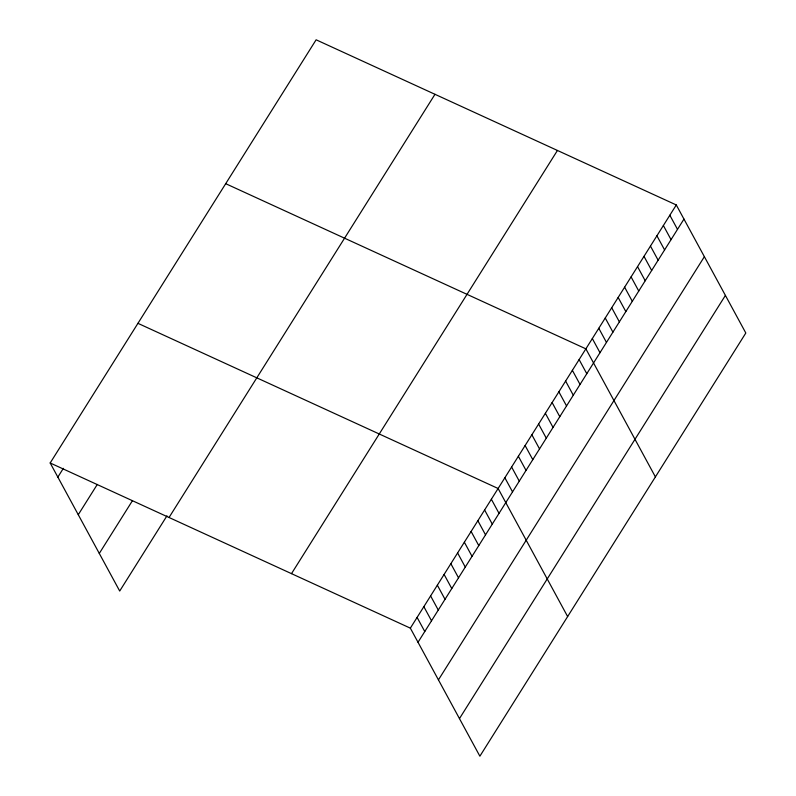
<?xml version="1.0" encoding="UTF-8"?>
<svg xmlns="http://www.w3.org/2000/svg" width="796" height="796" viewBox="0 0 796 796"><rect width="100%" height="100%" fill="white"/><g stroke="black" fill="none" stroke-linecap="round" stroke-linejoin="round"><path stroke-width="1.19" d="M50.178 462.983L316.121 39.8L676.292 204.96L745.822 333.017L479.879 756.2L410.348 628.153L50.178 462.983L119.708 591.04L166.961 515.838M57.849 477.112L63.372 468.327M78.267 514.704L97.291 484.436M99.291 553.439L132.434 500.704M169.041 517.49L434.984 94.306M291.495 573.647L557.439 150.464M410.348 628.153L676.292 204.96M418.019 642.273L683.963 219.089M438.437 679.874L704.38 256.68M459.461 718.609L725.405 295.415M225.706 183.687L585.876 348.847L655.397 476.894M137.947 323.335L498.117 488.495L567.638 616.552M669.834 215.238L677.505 229.367M663.376 225.517L671.048 239.646M656.919 235.795L664.59 249.924M650.461 246.073L658.133 260.202M644.004 256.352L651.675 270.481M637.546 266.63L645.208 280.749M631.089 276.909L638.75 291.028M624.621 287.187L632.293 301.306M618.164 297.465L625.835 311.584M611.706 307.734L619.378 321.863M605.249 318.012L612.92 332.141M598.791 328.29L606.462 342.419M592.333 338.569L600.005 352.698M579.12 359.593L586.791 373.712M572.374 370.329L580.045 384.458M565.618 381.075L573.289 395.204M558.872 391.821L566.543 405.94M552.116 402.557L559.787 416.686M545.369 413.303L553.041 427.432M538.613 424.049L546.285 438.168M531.867 434.785L539.539 448.914M525.111 445.531L532.783 459.65M518.365 456.267L526.037 470.396M511.609 467.013L519.281 481.142M504.863 477.759L512.534 491.878M491.361 499.241L499.032 513.37M484.615 509.987L492.276 524.106M477.859 520.723L485.53 534.852M471.113 531.469L478.774 545.598M464.357 542.215L472.028 556.334M457.61 552.951L465.272 567.08M450.854 563.697L458.526 577.826M444.108 574.443L451.78 588.562M437.352 585.179L445.024 599.308M430.606 595.925L438.278 610.044M423.85 606.661L431.522 620.79M417.104 617.407L424.775 631.536"/></g></svg>
